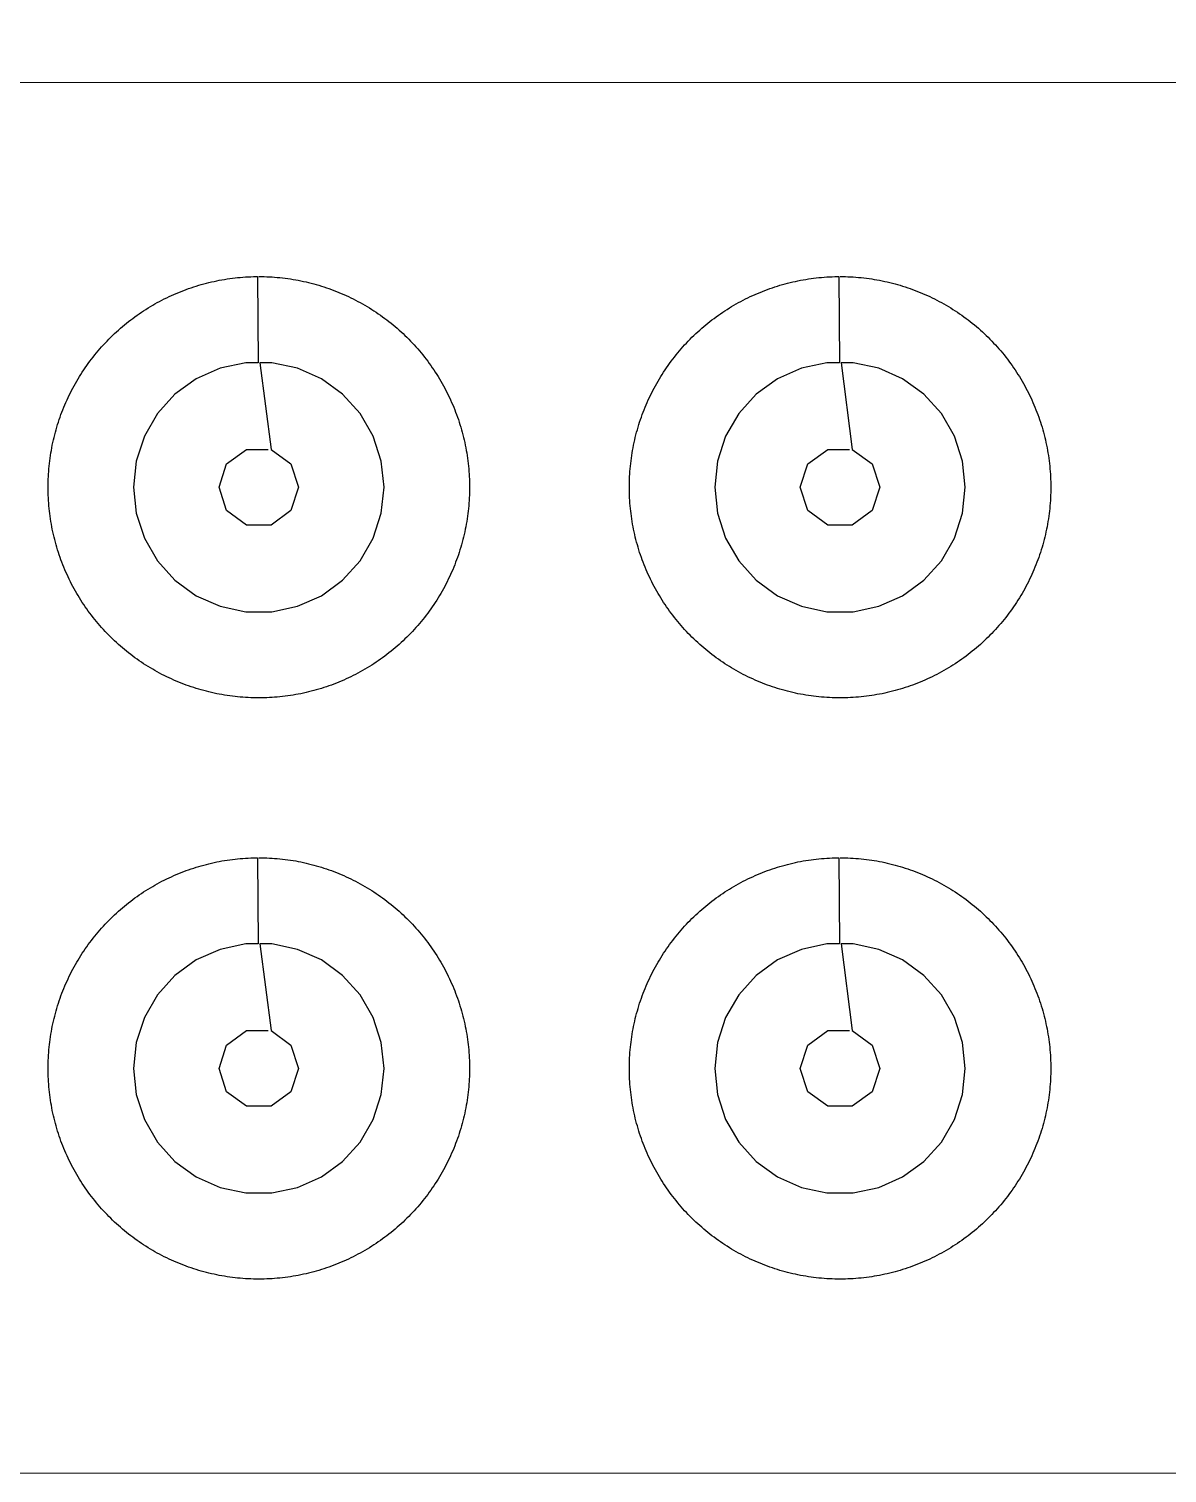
# Model space of a CAD drawing. Header units: millimetres. Extents: x 125 to 379, y 147 to 312.
# Drawn here: x 170.6 to 237.2, y 147.4 to 231.9 of the extents above; entities that cross this region are included whole.
import ezdxf

# ---------------------------------------------------------------- set-up
doc = ezdxf.new("R2010")
doc.units = ezdxf.units.MM
doc.layers.add('TOP_Full_CutOut_90', color=7, linetype='Continuous')
doc.layers.add('TOP_Full_CutOut_90_1', color=7, linetype='Continuous', lineweight=18)

msp = doc.modelspace()

# ---------------------------------------------------------------- linework, layer by layer
at = {"layer": 'TOP_Full_CutOut_90'}
for points in [[(184.046033, 217.378941), (184.20091, 217.377968), (184.355762, 217.375049), (184.510565, 217.370184), (184.665295, 217.363374), (184.819927, 217.354621), (184.974436, 217.343925), (185.128799, 217.331288), (185.282992, 217.316713), (185.436988, 217.300201), (185.590766, 217.281755), (185.744299, 217.261378), (185.897564, 217.239074), (186.050537, 217.214846), (186.203193, 217.188697), (186.355508, 217.160632), (186.507459, 217.130655), (186.659021, 217.098771), (186.810171, 217.064985), (186.960884, 217.029302), (187.111136, 216.991729), (187.260905, 216.95227), (187.410166, 216.910932), (187.558896, 216.867722), (187.707071, 216.822647), (187.854668, 216.775713), (188.001663, 216.726928), (188.148034, 216.6763), (188.293758, 216.623836), (188.43881, 216.569545), (188.583169, 216.513436), (188.726811, 216.455518), (188.869714, 216.395799), (189.011855, 216.334289), (189.153213, 216.270997), (189.293763, 216.205935), (189.433485, 216.139111), (189.572357, 216.070537), (189.710355, 216.000223), (189.847459, 215.928181), (189.983648, 215.854421), (190.118898, 215.778956), (190.253189, 215.701797), (190.386501, 215.622957), (190.518811, 215.542448), (190.650099, 215.460283), (190.780344, 215.376474), (190.909525, 215.291036), (191.037623, 215.203981), (191.164617, 215.115323), (191.290487, 215.025076), (191.415212, 214.933254), (191.538774, 214.839873), (191.661153, 214.744946), (191.78233, 214.648489), (191.902284, 214.550517), (192.020998, 214.451045), (192.138453, 214.35009), (192.25463, 214.247666), (192.36951, 214.14379), (192.483077, 214.03848), (192.59531, 213.93175), (192.706194, 213.823618), (192.815711, 213.714102), (192.923842, 213.603218), (193.030572, 213.490984), (193.135883, 213.377418), (193.239758, 213.262538), (193.342182, 213.146361), (193.443137, 213.028906), (193.542609, 212.910192), (193.640581, 212.790237), (193.737038, 212.669061), (193.831965, 212.546682), (193.925347, 212.42312), (194.017168, 212.298394), (194.107415, 212.172525), (194.196073, 212.045531), (194.283128, 211.917433), (194.368567, 211.788252), (194.452375, 211.658006), (194.53454, 211.526719), (194.61505, 211.394408), (194.69389, 211.261097), (194.771048, 211.126806), (194.846513, 210.991555), (194.920273, 210.855367), (194.992315, 210.718263), (195.062629, 210.580264), (195.131203, 210.441393), (195.198027, 210.301671), (195.26309, 210.16112), (195.326381, 210.019763), (195.387891, 209.877622), (195.44761, 209.734719), (195.505529, 209.591076), (195.561638, 209.446718), (195.615928, 209.301665), (195.668392, 209.155942), (195.71902, 209.009571), (195.767805, 208.862576), (195.814739, 208.714979), (195.859815, 208.566804), (195.903025, 208.418074), (195.944362, 208.268813), (195.983821, 208.119044), (196.021395, 207.968791), (196.057077, 207.818078), (196.090863, 207.666929), (196.122747, 207.515367), (196.152724, 207.363416), (196.180789, 207.2111), (196.206938, 207.058444), (196.231166, 206.905472), (196.253471, 206.752207), (196.273847, 206.598673), (196.292293, 206.444896), (196.308805, 206.290899), (196.32338, 206.136707), (196.336017, 205.982344), (196.346713, 205.827834), (196.355466, 205.673202), (196.362276, 205.518473), (196.367141, 205.36367), (196.37006, 205.208818), (196.371033, 205.053941), (196.371033, 205.053941), (196.37006, 204.899065), (196.367141, 204.744213), (196.362276, 204.58941), (196.355466, 204.43468), (196.346713, 204.280048), (196.336017, 204.125538), (196.32338, 203.971175), (196.308805, 203.816983), (196.292293, 203.662986), (196.273847, 203.509209), (196.253471, 203.355676), (196.231166, 203.202411), (196.206938, 203.049438), (196.180789, 202.896782), (196.152724, 202.744467), (196.122747, 202.592516), (196.090863, 202.440954), (196.057077, 202.289804), (196.021395, 202.139091), (195.983821, 201.988838), (195.944362, 201.83907), (195.903025, 201.689809), (195.859815, 201.541079), (195.814739, 201.392904), (195.767805, 201.245307), (195.71902, 201.098311), (195.668392, 200.95194), (195.615928, 200.806217), (195.561638, 200.661165), (195.505529, 200.516806), (195.44761, 200.373164), (195.387891, 200.230261), (195.326381, 200.088119), (195.26309, 199.946762), (195.198027, 199.806211), (195.131203, 199.666489), (195.062629, 199.527618), (194.992315, 199.389619), (194.920273, 199.252515), (194.846513, 199.116327), (194.771048, 198.981077), (194.69389, 198.846785), (194.61505, 198.713474), (194.53454, 198.581164), (194.452375, 198.449876), (194.368567, 198.319631), (194.283128, 198.190449), (194.196073, 198.062351), (194.107415, 197.935358), (194.017168, 197.809488), (193.925347, 197.684762), (193.831965, 197.5612), (193.737038, 197.438822), (193.640581, 197.317645), (193.542609, 197.197691), (193.443137, 197.078977), (193.342182, 196.961522), (193.239758, 196.845345), (193.135883, 196.730464), (193.030572, 196.616898), (192.923842, 196.504664), (192.815711, 196.39378), (192.706194, 196.284264), (192.59531, 196.176133), (192.483077, 196.069403), (192.36951, 195.964092), (192.25463, 195.860217), (192.138453, 195.757793), (192.020998, 195.656837), (191.902284, 195.557366), (191.78233, 195.459393), (191.661153, 195.362936), (191.538774, 195.26801), (191.415212, 195.174628), (191.290487, 195.082807), (191.164617, 194.99256), (191.037623, 194.903902), (190.909525, 194.816847), (190.780344, 194.731408), (190.650099, 194.6476), (190.518811, 194.565434), (190.386501, 194.484925), (190.253189, 194.406085), (190.118898, 194.328926), (189.983648, 194.253461), (189.847459, 194.179702), (189.710355, 194.10766), (189.572357, 194.037346), (189.433485, 193.968772), (189.293763, 193.901948), (189.153213, 193.836885), (189.011855, 193.773594), (188.869714, 193.712084), (188.726811, 193.652365), (188.583169, 193.594446), (188.43881, 193.538337), (188.293758, 193.484046), (188.148034, 193.431583), (188.001663, 193.380955), (187.854668, 193.33217), (187.707071, 193.285236), (187.558896, 193.24016), (187.410166, 193.19695), (187.260905, 193.155613), (187.111136, 193.116154), (186.960884, 193.07858), (186.810171, 193.042898), (186.659021, 193.009112), (186.507459, 192.977228), (186.355508, 192.947251), (186.203193, 192.919186), (186.050537, 192.893037), (185.897564, 192.868808), (185.744299, 192.846504), (185.590766, 192.826128), (185.436988, 192.807682), (185.282992, 192.79117), (185.128799, 192.776595), (184.974436, 192.763958), (184.819927, 192.753262), (184.665295, 192.744508), (184.510565, 192.737698), (184.355762, 192.732834), (184.20091, 192.729914), (184.046033, 192.728941), (183.891157, 192.729914), (183.736305, 192.732834), (183.581502, 192.737698), (183.426772, 192.744508), (183.27214, 192.753262), (183.117631, 192.763958), (182.963267, 192.776595), (182.809075, 192.79117), (182.655079, 192.807682), (182.501301, 192.826128), (182.347768, 192.846504), (182.194503, 192.868808), (182.04153, 192.893037), (181.888874, 192.919186), (181.736559, 192.947251), (181.584608, 192.977228), (181.433046, 193.009112), (181.281896, 193.042898), (181.131183, 193.07858), (180.980931, 193.116154), (180.831162, 193.155613), (180.681901, 193.19695), (180.533171, 193.24016), (180.384996, 193.285236), (180.237399, 193.33217), (180.090403, 193.380955), (179.944033, 193.431583), (179.798309, 193.484046), (179.653257, 193.538337), (179.508898, 193.594446), (179.365256, 193.652365), (179.222353, 193.712084), (179.080212, 193.773594), (178.938854, 193.836885), (178.798304, 193.901948), (178.658582, 193.968772), (178.51971, 194.037346), (178.381712, 194.10766), (178.244608, 194.179702), (178.108419, 194.253461), (177.973169, 194.328926), (177.838878, 194.406085), (177.705566, 194.484925), (177.573256, 194.565434), (177.441968, 194.6476), (177.311723, 194.731408), (177.182541, 194.816847), (177.054444, 194.903902), (176.92745, 194.99256), (176.80158, 195.082807), (176.676855, 195.174628), (176.553293, 195.26801), (176.430914, 195.362936), (176.309737, 195.459393), (176.189783, 195.557366), (176.071069, 195.656837), (175.953614, 195.757793), (175.837437, 195.860217), (175.722557, 195.964092), (175.60899, 196.069403), (175.496756, 196.176133), (175.385873, 196.284264), (175.276356, 196.39378), (175.168225, 196.504664), (175.061495, 196.616898), (174.956184, 196.730464), (174.852309, 196.845345), (174.749885, 196.961522), (174.64893, 197.078977), (174.549458, 197.197691), (174.451486, 197.317645), (174.355029, 197.438822), (174.260102, 197.5612), (174.16672, 197.684762), (174.074899, 197.809488), (173.984652, 197.935358), (173.895994, 198.062351), (173.808939, 198.190449), (173.7235, 198.319631), (173.639692, 198.449876), (173.557526, 198.581164), (173.477017, 198.713474), (173.398177, 198.846785), (173.321019, 198.981077), (173.245554, 199.116327), (173.171794, 199.252515), (173.099752, 199.389619), (173.029438, 199.527618), (172.960864, 199.666489), (172.89404, 199.806211), (172.828977, 199.946762), (172.765686, 200.088119), (172.704176, 200.230261), (172.644457, 200.373164), (172.586538, 200.516806), (172.530429, 200.661165), (172.476139, 200.806217), (172.423675, 200.95194), (172.373047, 201.098311), (172.324262, 201.245307), (172.277328, 201.392904), (172.232252, 201.541079), (172.189042, 201.689809), (172.147705, 201.83907), (172.108246, 201.988838), (172.070672, 202.139091), (172.03499, 202.289804), (172.001204, 202.440954), (171.96932, 202.592516), (171.939343, 202.744467), (171.911278, 202.896782), (171.885129, 203.049438), (171.860901, 203.202411), (171.838596, 203.355676), (171.81822, 203.509209), (171.799774, 203.662986), (171.783262, 203.816983), (171.768687, 203.971175), (171.75605, 204.125538), (171.745354, 204.280048), (171.7366, 204.43468), (171.729791, 204.58941), (171.724926, 204.744213), (171.722007, 204.899065), (171.721033, 205.053941), (171.722007, 205.208818), (171.724926, 205.36367), (171.729791, 205.518473), (171.7366, 205.673202), (171.745354, 205.827834), (171.75605, 205.982344), (171.768687, 206.136707), (171.783262, 206.290899), (171.799774, 206.444896), (171.81822, 206.598673), (171.838596, 206.752207), (171.860901, 206.905472), (171.885129, 207.058444), (171.911278, 207.2111), (171.939343, 207.363416), (171.96932, 207.515367), (172.001204, 207.666929), (172.03499, 207.818078), (172.070672, 207.968791), (172.108246, 208.119044), (172.147705, 208.268813), (172.189042, 208.418074), (172.232252, 208.566804), (172.277328, 208.714979), (172.324262, 208.862576), (172.373047, 209.009571), (172.423675, 209.155942), (172.476139, 209.301665), (172.530429, 209.446718), (172.586538, 209.591076), (172.644457, 209.734719), (172.704176, 209.877622), (172.765686, 210.019763), (172.828977, 210.16112), (172.89404, 210.301671), (172.960864, 210.441393), (173.029438, 210.580264), (173.099752, 210.718263), (173.171794, 210.855367), (173.245554, 210.991555), (173.321019, 211.126806), (173.398177, 211.261097), (173.477017, 211.394408), (173.557526, 211.526719), (173.639692, 211.658006), (173.7235, 211.788252), (173.808939, 211.917433), (173.895994, 212.045531), (173.984652, 212.172525), (174.074899, 212.298394), (174.16672, 212.42312), (174.260102, 212.546682), (174.355029, 212.669061), (174.451486, 212.790237), (174.549458, 212.910192), (174.64893, 213.028906), (174.749885, 213.146361), (174.852309, 213.262538), (174.956184, 213.377418), (175.061495, 213.490984), (175.168225, 213.603218), (175.276356, 213.714102), (175.385873, 213.823618), (175.496756, 213.93175), (175.60899, 214.03848), (175.722557, 214.14379), (175.837437, 214.247666), (175.953614, 214.35009), (176.071069, 214.451045), (176.189783, 214.550517), (176.309737, 214.648489), (176.430914, 214.744946), (176.553293, 214.839873), (176.676855, 214.933254), (176.80158, 215.025076), (176.92745, 215.115323), (177.054444, 215.203981), (177.182541, 215.291036), (177.311723, 215.376474), (177.441968, 215.460283), (177.573256, 215.542448), (177.705566, 215.622957), (177.838878, 215.701797), (177.973169, 215.778956), (178.108419, 215.854421), (178.244608, 215.928181), (178.381712, 216.000223), (178.51971, 216.070537), (178.658582, 216.139111), (178.798304, 216.205935), (178.938854, 216.270997), (179.080212, 216.334289), (179.222353, 216.395799), (179.365256, 216.455518), (179.508898, 216.513436), (179.653257, 216.569545), (179.798309, 216.623836), (179.944033, 216.6763), (180.090403, 216.726928), (180.237399, 216.775713), (180.384996, 216.822647), (180.533171, 216.867722), (180.681901, 216.910932), (180.831162, 216.95227), (180.980931, 216.991729), (181.131183, 217.029302), (181.281896, 217.064985), (181.433046, 217.098771), (181.584608, 217.130655), (181.736559, 217.160632), (181.888874, 217.188697), (182.04153, 217.214846), (182.194503, 217.239074), (182.347768, 217.261378), (182.501301, 217.281755), (182.655079, 217.300201), (182.809075, 217.316713), (182.963267, 217.331288), (183.117631, 217.343925), (183.27214, 217.354621), (183.426772, 217.363374), (183.581502, 217.370184), (183.736305, 217.375049), (183.891157, 217.377968), (183.968595, 217.378455), (184.007184, 212.338814), (183.280362, 212.338814), (181.782484, 212.02043), (180.383533, 211.397577), (179.144652, 210.497477), (178.119984, 209.359468), (177.354313, 208.033287), (176.881102, 206.576894), (176.721033, 205.053941), (176.881102, 203.530988), (177.354313, 202.074595), (178.119984, 200.748414), (179.144652, 199.610405), (180.383533, 198.710305), (181.782484, 198.087452), (183.280362, 197.769068), (184.811704, 197.769068), (186.309583, 198.087452), (187.708533, 198.710305), (188.947415, 199.610405), (189.972083, 200.748414), (190.737754, 202.074595), (191.210965, 203.530988), (191.371033, 205.053941), (191.371033, 205.053941), (191.210965, 206.576894), (190.737754, 208.033287), (189.972083, 209.359468), (188.947415, 210.497477), (187.708533, 211.397577), (186.309583, 212.02043), (184.811704, 212.338814), (184.111947, 212.337631), (184.764498, 207.265148), (185.926998, 206.420542), (186.371033, 205.053941), (186.371033, 205.053941), (185.926998, 203.687341), (184.764498, 202.842735), (183.327569, 202.842735), (182.165069, 203.687341), (181.721033, 205.053941), (182.165069, 206.420542), (183.327569, 207.265148), (184.595752, 207.265148)], [(218.046033, 217.378941), (218.20091, 217.377968), (218.355762, 217.375049), (218.510565, 217.370184), (218.665295, 217.363374), (218.819927, 217.354621), (218.974436, 217.343925), (219.128799, 217.331288), (219.282992, 217.316713), (219.436988, 217.300201), (219.590766, 217.281755), (219.744299, 217.261378), (219.897564, 217.239074), (220.050537, 217.214846), (220.203193, 217.188697), (220.355508, 217.160632), (220.507459, 217.130655), (220.659021, 217.098771), (220.810171, 217.064985), (220.960884, 217.029302), (221.111136, 216.991729), (221.260905, 216.95227), (221.410166, 216.910932), (221.558896, 216.867722), (221.707071, 216.822647), (221.854668, 216.775713), (222.001663, 216.726928), (222.148034, 216.6763), (222.293758, 216.623836), (222.43881, 216.569545), (222.583169, 216.513436), (222.726811, 216.455518), (222.869714, 216.395799), (223.011855, 216.334289), (223.153213, 216.270997), (223.293763, 216.205935), (223.433485, 216.139111), (223.572357, 216.070537), (223.710355, 216.000223), (223.847459, 215.928181), (223.983648, 215.854421), (224.118898, 215.778956), (224.253189, 215.701797), (224.386501, 215.622957), (224.518811, 215.542448), (224.650099, 215.460283), (224.780344, 215.376474), (224.909525, 215.291036), (225.037623, 215.203981), (225.164617, 215.115323), (225.290487, 215.025076), (225.415212, 214.933254), (225.538774, 214.839873), (225.661153, 214.744946), (225.78233, 214.648489), (225.902284, 214.550517), (226.020998, 214.451045), (226.138453, 214.35009), (226.25463, 214.247666), (226.36951, 214.14379), (226.483077, 214.03848), (226.59531, 213.93175), (226.706194, 213.823618), (226.815711, 213.714102), (226.923842, 213.603218), (227.030572, 213.490984), (227.135883, 213.377418), (227.239758, 213.262538), (227.342182, 213.146361), (227.443137, 213.028906), (227.542609, 212.910192), (227.640581, 212.790237), (227.737038, 212.669061), (227.831965, 212.546682), (227.925347, 212.42312), (228.017168, 212.298394), (228.107415, 212.172525), (228.196073, 212.045531), (228.283128, 211.917433), (228.368567, 211.788252), (228.452375, 211.658006), (228.53454, 211.526719), (228.61505, 211.394408), (228.69389, 211.261097), (228.771048, 211.126806), (228.846513, 210.991555), (228.920273, 210.855367), (228.992315, 210.718263), (229.062629, 210.580264), (229.131203, 210.441393), (229.198027, 210.301671), (229.26309, 210.16112), (229.326381, 210.019763), (229.387891, 209.877622), (229.44761, 209.734719), (229.505529, 209.591076), (229.561638, 209.446718), (229.615928, 209.301665), (229.668392, 209.155942), (229.71902, 209.009571), (229.767805, 208.862576), (229.814739, 208.714979), (229.859815, 208.566804), (229.903025, 208.418074), (229.944362, 208.268813), (229.983821, 208.119044), (230.021395, 207.968791), (230.057077, 207.818078), (230.090863, 207.666929), (230.122747, 207.515367), (230.152724, 207.363416), (230.180789, 207.2111), (230.206938, 207.058444), (230.231166, 206.905472), (230.253471, 206.752207), (230.273847, 206.598673), (230.292293, 206.444896), (230.308805, 206.290899), (230.32338, 206.136707), (230.336017, 205.982344), (230.346713, 205.827834), (230.355466, 205.673202), (230.362276, 205.518473), (230.367141, 205.36367), (230.37006, 205.208818), (230.371033, 205.053941), (230.371033, 205.053941), (230.37006, 204.899065), (230.367141, 204.744213), (230.362276, 204.58941), (230.355466, 204.43468), (230.346713, 204.280048), (230.336017, 204.125538), (230.32338, 203.971175), (230.308805, 203.816983), (230.292293, 203.662986), (230.273847, 203.509209), (230.253471, 203.355676), (230.231166, 203.202411), (230.206938, 203.049438), (230.180789, 202.896782), (230.152724, 202.744467), (230.122747, 202.592516), (230.090863, 202.440954), (230.057077, 202.289804), (230.021395, 202.139091), (229.983821, 201.988838), (229.944362, 201.83907), (229.903025, 201.689809), (229.859815, 201.541079), (229.814739, 201.392904), (229.767805, 201.245307), (229.71902, 201.098311), (229.668392, 200.95194), (229.615928, 200.806217), (229.561638, 200.661165), (229.505529, 200.516806), (229.44761, 200.373164), (229.387891, 200.230261), (229.326381, 200.088119), (229.26309, 199.946762), (229.198027, 199.806211), (229.131203, 199.666489), (229.062629, 199.527618), (228.992315, 199.389619), (228.920273, 199.252515), (228.846513, 199.116327), (228.771048, 198.981077), (228.69389, 198.846785), (228.61505, 198.713474), (228.53454, 198.581164), (228.452375, 198.449876), (228.368567, 198.319631), (228.283128, 198.190449), (228.196073, 198.062351), (228.107415, 197.935358), (228.017168, 197.809488), (227.925347, 197.684762), (227.831965, 197.5612), (227.737038, 197.438822), (227.640581, 197.317645), (227.542609, 197.197691), (227.443137, 197.078977), (227.342182, 196.961522), (227.239758, 196.845345), (227.135883, 196.730464), (227.030572, 196.616898), (226.923842, 196.504664), (226.815711, 196.39378), (226.706194, 196.284264), (226.59531, 196.176133), (226.483077, 196.069403), (226.36951, 195.964092), (226.25463, 195.860217), (226.138453, 195.757793), (226.020998, 195.656837), (225.902284, 195.557366), (225.78233, 195.459393), (225.661153, 195.362936), (225.538774, 195.26801), (225.415212, 195.174628), (225.290487, 195.082807), (225.164617, 194.99256), (225.037623, 194.903902), (224.909525, 194.816847), (224.780344, 194.731408), (224.650099, 194.6476), (224.518811, 194.565434), (224.386501, 194.484925), (224.253189, 194.406085), (224.118898, 194.328926), (223.983648, 194.253461), (223.847459, 194.179702), (223.710355, 194.10766), (223.572357, 194.037346), (223.433485, 193.968772), (223.293763, 193.901948), (223.153213, 193.836885), (223.011855, 193.773594), (222.869714, 193.712084), (222.726811, 193.652365), (222.583169, 193.594446), (222.43881, 193.538337), (222.293758, 193.484046), (222.148034, 193.431583), (222.001663, 193.380955), (221.854668, 193.33217), (221.707071, 193.285236), (221.558896, 193.24016), (221.410166, 193.19695), (221.260905, 193.155613), (221.111136, 193.116154), (220.960884, 193.07858), (220.810171, 193.042898), (220.659021, 193.009112), (220.507459, 192.977228), (220.355508, 192.947251), (220.203193, 192.919186), (220.050537, 192.893037), (219.897564, 192.868808), (219.744299, 192.846504), (219.590766, 192.826128), (219.436988, 192.807682), (219.282992, 192.79117), (219.128799, 192.776595), (218.974436, 192.763958), (218.819927, 192.753262), (218.665295, 192.744508), (218.510565, 192.737698), (218.355762, 192.732834), (218.20091, 192.729914), (218.046033, 192.728941), (217.891157, 192.729914), (217.736305, 192.732834), (217.581502, 192.737698), (217.426772, 192.744508), (217.27214, 192.753262), (217.117631, 192.763958), (216.963267, 192.776595), (216.809075, 192.79117), (216.655079, 192.807682), (216.501301, 192.826128), (216.347768, 192.846504), (216.194503, 192.868808), (216.04153, 192.893037), (215.888874, 192.919186), (215.736559, 192.947251), (215.584608, 192.977228), (215.433046, 193.009112), (215.281896, 193.042898), (215.131183, 193.07858), (214.980931, 193.116154), (214.831162, 193.155613), (214.681901, 193.19695), (214.533171, 193.24016), (214.384996, 193.285236), (214.237399, 193.33217), (214.090403, 193.380955), (213.944033, 193.431583), (213.798309, 193.484046), (213.653257, 193.538337), (213.508898, 193.594446), (213.365256, 193.652365), (213.222353, 193.712084), (213.080212, 193.773594), (212.938854, 193.836885), (212.798304, 193.901948), (212.658582, 193.968772), (212.51971, 194.037346), (212.381712, 194.10766), (212.244608, 194.179702), (212.108419, 194.253461), (211.973169, 194.328926), (211.838878, 194.406085), (211.705566, 194.484925), (211.573256, 194.565434), (211.441968, 194.6476), (211.311723, 194.731408), (211.182541, 194.816847), (211.054444, 194.903902), (210.92745, 194.99256), (210.80158, 195.082807), (210.676855, 195.174628), (210.553293, 195.26801), (210.430914, 195.362936), (210.309737, 195.459393), (210.189783, 195.557366), (210.071069, 195.656837), (209.953614, 195.757793), (209.837437, 195.860217), (209.722557, 195.964092), (209.60899, 196.069403), (209.496756, 196.176133), (209.385873, 196.284264), (209.276356, 196.39378), (209.168225, 196.504664), (209.061495, 196.616898), (208.956184, 196.730464), (208.852309, 196.845345), (208.749885, 196.961522), (208.64893, 197.078977), (208.549458, 197.197691), (208.451486, 197.317645), (208.355029, 197.438822), (208.260102, 197.5612), (208.16672, 197.684762), (208.074899, 197.809488), (207.984652, 197.935358), (207.895994, 198.062351), (207.808939, 198.190449), (207.7235, 198.319631), (207.639692, 198.449876), (207.557526, 198.581164), (207.477017, 198.713474), (207.398177, 198.846785), (207.321019, 198.981077), (207.245554, 199.116327), (207.171794, 199.252515), (207.099752, 199.389619), (207.029438, 199.527618), (206.960864, 199.666489), (206.89404, 199.806211), (206.828977, 199.946762), (206.765686, 200.088119), (206.704176, 200.230261), (206.644457, 200.373164), (206.586538, 200.516806), (206.530429, 200.661165), (206.476139, 200.806217), (206.423675, 200.95194), (206.373047, 201.098311), (206.324262, 201.245307), (206.277328, 201.392904), (206.232252, 201.541079), (206.189042, 201.689809), (206.147705, 201.83907), (206.108246, 201.988838), (206.070672, 202.139091), (206.03499, 202.289804), (206.001204, 202.440954), (205.96932, 202.592516), (205.939343, 202.744467), (205.911278, 202.896782), (205.885129, 203.049438), (205.860901, 203.202411), (205.838596, 203.355676), (205.81822, 203.509209), (205.799774, 203.662986), (205.783262, 203.816983), (205.768687, 203.971175), (205.75605, 204.125538), (205.745354, 204.280048), (205.7366, 204.43468), (205.729791, 204.58941), (205.724926, 204.744213), (205.722007, 204.899065), (205.721033, 205.053941), (205.722007, 205.208818), (205.724926, 205.36367), (205.729791, 205.518473), (205.7366, 205.673202), (205.745354, 205.827834), (205.75605, 205.982344), (205.768687, 206.136707), (205.783262, 206.290899), (205.799774, 206.444896), (205.81822, 206.598673), (205.838596, 206.752207), (205.860901, 206.905472), (205.885129, 207.058444), (205.911278, 207.2111), (205.939343, 207.363416), (205.96932, 207.515367), (206.001204, 207.666929), (206.03499, 207.818078), (206.070672, 207.968791), (206.108246, 208.119044), (206.147705, 208.268813), (206.189042, 208.418074), (206.232252, 208.566804), (206.277328, 208.714979), (206.324262, 208.862576), (206.373047, 209.009571), (206.423675, 209.155942), (206.476139, 209.301665), (206.530429, 209.446718), (206.586538, 209.591076), (206.644457, 209.734719), (206.704176, 209.877622), (206.765686, 210.019763), (206.828977, 210.16112), (206.89404, 210.301671), (206.960864, 210.441393), (207.029438, 210.580264), (207.099752, 210.718263), (207.171794, 210.855367), (207.245554, 210.991555), (207.321019, 211.126806), (207.398177, 211.261097), (207.477017, 211.394408), (207.557526, 211.526719), (207.639692, 211.658006), (207.7235, 211.788252), (207.808939, 211.917433), (207.895994, 212.045531), (207.984652, 212.172525), (208.074899, 212.298394), (208.16672, 212.42312), (208.260102, 212.546682), (208.355029, 212.669061), (208.451486, 212.790237), (208.549458, 212.910192), (208.64893, 213.028906), (208.749885, 213.146361), (208.852309, 213.262538), (208.956184, 213.377418), (209.061495, 213.490984), (209.168225, 213.603218), (209.276356, 213.714102), (209.385873, 213.823618), (209.496756, 213.93175), (209.60899, 214.03848), (209.722557, 214.14379), (209.837437, 214.247666), (209.953614, 214.35009), (210.071069, 214.451045), (210.189783, 214.550517), (210.309737, 214.648489), (210.430914, 214.744946), (210.553293, 214.839873), (210.676855, 214.933254), (210.80158, 215.025076), (210.92745, 215.115323), (211.054444, 215.203981), (211.182541, 215.291036), (211.311723, 215.376474), (211.441968, 215.460283), (211.573256, 215.542448), (211.705566, 215.622957), (211.838878, 215.701797), (211.973169, 215.778956), (212.108419, 215.854421), (212.244608, 215.928181), (212.381712, 216.000223), (212.51971, 216.070537), (212.658582, 216.139111), (212.798304, 216.205935), (212.938854, 216.270997), (213.080212, 216.334289), (213.222353, 216.395799), (213.365256, 216.455518), (213.508898, 216.513436), (213.653257, 216.569545), (213.798309, 216.623836), (213.944033, 216.6763), (214.090403, 216.726928), (214.237399, 216.775713), (214.384996, 216.822647), (214.533171, 216.867722), (214.681901, 216.910932), (214.831162, 216.95227), (214.980931, 216.991729), (215.131183, 217.029302), (215.281896, 217.064985), (215.433046, 217.098771), (215.584608, 217.130655), (215.736559, 217.160632), (215.888874, 217.188697), (216.04153, 217.214846), (216.194503, 217.239074), (216.347768, 217.261378), (216.501301, 217.281755), (216.655079, 217.300201), (216.809075, 217.316713), (216.963267, 217.331288), (217.117631, 217.343925), (217.27214, 217.354621), (217.426772, 217.363374), (217.581502, 217.370184), (217.736305, 217.375049), (217.891157, 217.377968), (217.968595, 217.378455), (218.007184, 212.338814), (217.280362, 212.338814), (215.782484, 212.02043), (214.383533, 211.397577), (213.144652, 210.497477), (212.119984, 209.359468), (211.354313, 208.033287), (210.881102, 206.576894), (210.721033, 205.053941), (210.881102, 203.530988), (211.354313, 202.074595), (212.119984, 200.748414), (213.144652, 199.610405), (214.383533, 198.710305), (215.782484, 198.087452), (217.280362, 197.769068), (218.811704, 197.769068), (220.309583, 198.087452), (221.708533, 198.710305), (222.947415, 199.610405), (223.972083, 200.748414), (224.737754, 202.074595), (225.210965, 203.530988), (225.371033, 205.053941), (225.371033, 205.053941), (225.210965, 206.576894), (224.737754, 208.033287), (223.972083, 209.359468), (222.947415, 210.497477), (221.708533, 211.397577), (220.309583, 212.02043), (218.811704, 212.338814), (218.111947, 212.337631), (218.764498, 207.265148), (219.926998, 206.420542), (220.371033, 205.053941), (220.371033, 205.053941), (219.926998, 203.687341), (218.764498, 202.842735), (217.327569, 202.842735), (216.165069, 203.687341), (215.721033, 205.053941), (216.165069, 206.420542), (217.327569, 207.265148), (218.595752, 207.265148)], [(184.046033, 183.378941), (184.20091, 183.377968), (184.355762, 183.375049), (184.510565, 183.370184), (184.665295, 183.363374), (184.819927, 183.354621), (184.974436, 183.343925), (185.128799, 183.331288), (185.282992, 183.316713), (185.436988, 183.300201), (185.590766, 183.281755), (185.744299, 183.261378), (185.897564, 183.239074), (186.050537, 183.214846), (186.203193, 183.188697), (186.355508, 183.160632), (186.507459, 183.130655), (186.659021, 183.098771), (186.810171, 183.064985), (186.960884, 183.029302), (187.111136, 182.991729), (187.260905, 182.95227), (187.410166, 182.910932), (187.558896, 182.867722), (187.707071, 182.822647), (187.854668, 182.775713), (188.001663, 182.726928), (188.148034, 182.6763), (188.293758, 182.623836), (188.43881, 182.569545), (188.583169, 182.513436), (188.726811, 182.455518), (188.869714, 182.395799), (189.011855, 182.334289), (189.153213, 182.270997), (189.293763, 182.205935), (189.433485, 182.139111), (189.572357, 182.070537), (189.710355, 182.000223), (189.847459, 181.928181), (189.983648, 181.854421), (190.118898, 181.778956), (190.253189, 181.701797), (190.386501, 181.622957), (190.518811, 181.542448), (190.650099, 181.460283), (190.780344, 181.376474), (190.909525, 181.291036), (191.037623, 181.203981), (191.164617, 181.115323), (191.290487, 181.025076), (191.415212, 180.933254), (191.538774, 180.839873), (191.661153, 180.744946), (191.78233, 180.648489), (191.902284, 180.550517), (192.020998, 180.451045), (192.138453, 180.35009), (192.25463, 180.247666), (192.36951, 180.14379), (192.483077, 180.03848), (192.59531, 179.93175), (192.706194, 179.823618), (192.815711, 179.714102), (192.923842, 179.603218), (193.030572, 179.490984), (193.135883, 179.377418), (193.239758, 179.262538), (193.342182, 179.146361), (193.443137, 179.028906), (193.542609, 178.910192), (193.640581, 178.790237), (193.737038, 178.669061), (193.831965, 178.546682), (193.925347, 178.42312), (194.017168, 178.298394), (194.107415, 178.172525), (194.196073, 178.045531), (194.283128, 177.917433), (194.368567, 177.788252), (194.452375, 177.658006), (194.53454, 177.526719), (194.61505, 177.394408), (194.69389, 177.261097), (194.771048, 177.126806), (194.846513, 176.991555), (194.920273, 176.855367), (194.992315, 176.718263), (195.062629, 176.580264), (195.131203, 176.441393), (195.198027, 176.301671), (195.26309, 176.16112), (195.326381, 176.019763), (195.387891, 175.877622), (195.44761, 175.734719), (195.505529, 175.591076), (195.561638, 175.446718), (195.615928, 175.301665), (195.668392, 175.155942), (195.71902, 175.009571), (195.767805, 174.862576), (195.814739, 174.714979), (195.859815, 174.566804), (195.903025, 174.418074), (195.944362, 174.268813), (195.983821, 174.119044), (196.021395, 173.968791), (196.057077, 173.818078), (196.090863, 173.666929), (196.122747, 173.515367), (196.152724, 173.363416), (196.180789, 173.2111), (196.206938, 173.058444), (196.231166, 172.905472), (196.253471, 172.752207), (196.273847, 172.598673), (196.292293, 172.444896), (196.308805, 172.290899), (196.32338, 172.136707), (196.336017, 171.982344), (196.346713, 171.827834), (196.355466, 171.673202), (196.362276, 171.518473), (196.367141, 171.36367), (196.37006, 171.208818), (196.371033, 171.053941), (196.371033, 171.053941), (196.37006, 170.899065), (196.367141, 170.744213), (196.362276, 170.58941), (196.355466, 170.43468), (196.346713, 170.280048), (196.336017, 170.125538), (196.32338, 169.971175), (196.308805, 169.816983), (196.292293, 169.662986), (196.273847, 169.509209), (196.253471, 169.355676), (196.231166, 169.202411), (196.206938, 169.049438), (196.180789, 168.896782), (196.152724, 168.744467), (196.122747, 168.592516), (196.090863, 168.440954), (196.057077, 168.289804), (196.021395, 168.139091), (195.983821, 167.988838), (195.944362, 167.83907), (195.903025, 167.689809), (195.859815, 167.541079), (195.814739, 167.392904), (195.767805, 167.245307), (195.71902, 167.098311), (195.668392, 166.95194), (195.615928, 166.806217), (195.561638, 166.661165), (195.505529, 166.516806), (195.44761, 166.373164), (195.387891, 166.230261), (195.326381, 166.088119), (195.26309, 165.946762), (195.198027, 165.806211), (195.131203, 165.666489), (195.062629, 165.527618), (194.992315, 165.389619), (194.920273, 165.252515), (194.846513, 165.116327), (194.771048, 164.981077), (194.69389, 164.846785), (194.61505, 164.713474), (194.53454, 164.581164), (194.452375, 164.449876), (194.368567, 164.319631), (194.283128, 164.190449), (194.196073, 164.062351), (194.107415, 163.935358), (194.017168, 163.809488), (193.925347, 163.684762), (193.831965, 163.5612), (193.737038, 163.438822), (193.640581, 163.317645), (193.542609, 163.197691), (193.443137, 163.078977), (193.342182, 162.961522), (193.239758, 162.845345), (193.135883, 162.730464), (193.030572, 162.616898), (192.923842, 162.504664), (192.815711, 162.39378), (192.706194, 162.284264), (192.59531, 162.176133), (192.483077, 162.069403), (192.36951, 161.964092), (192.25463, 161.860217), (192.138453, 161.757793), (192.020998, 161.656837), (191.902284, 161.557366), (191.78233, 161.459393), (191.661153, 161.362936), (191.538774, 161.26801), (191.415212, 161.174628), (191.290487, 161.082807), (191.164617, 160.99256), (191.037623, 160.903902), (190.909525, 160.816847), (190.780344, 160.731408), (190.650099, 160.6476), (190.518811, 160.565434), (190.386501, 160.484925), (190.253189, 160.406085), (190.118898, 160.328926), (189.983648, 160.253461), (189.847459, 160.179702), (189.710355, 160.10766), (189.572357, 160.037346), (189.433485, 159.968772), (189.293763, 159.901948), (189.153213, 159.836885), (189.011855, 159.773594), (188.869714, 159.712084), (188.726811, 159.652365), (188.583169, 159.594446), (188.43881, 159.538337), (188.293758, 159.484046), (188.148034, 159.431583), (188.001663, 159.380955), (187.854668, 159.33217), (187.707071, 159.285236), (187.558896, 159.24016), (187.410166, 159.19695), (187.260905, 159.155613), (187.111136, 159.116154), (186.960884, 159.07858), (186.810171, 159.042898), (186.659021, 159.009112), (186.507459, 158.977228), (186.355508, 158.947251), (186.203193, 158.919186), (186.050537, 158.893037), (185.897564, 158.868808), (185.744299, 158.846504), (185.590766, 158.826128), (185.436988, 158.807682), (185.282992, 158.79117), (185.128799, 158.776595), (184.974436, 158.763958), (184.819927, 158.753262), (184.665295, 158.744508), (184.510565, 158.737698), (184.355762, 158.732834), (184.20091, 158.729914), (184.046033, 158.728941), (183.891157, 158.729914), (183.736305, 158.732834), (183.581502, 158.737698), (183.426772, 158.744508), (183.27214, 158.753262), (183.117631, 158.763958), (182.963267, 158.776595), (182.809075, 158.79117), (182.655079, 158.807682), (182.501301, 158.826128), (182.347768, 158.846504), (182.194503, 158.868808), (182.04153, 158.893037), (181.888874, 158.919186), (181.736559, 158.947251), (181.584608, 158.977228), (181.433046, 159.009112), (181.281896, 159.042898), (181.131183, 159.07858), (180.980931, 159.116154), (180.831162, 159.155613), (180.681901, 159.19695), (180.533171, 159.24016), (180.384996, 159.285236), (180.237399, 159.33217), (180.090403, 159.380955), (179.944033, 159.431583), (179.798309, 159.484046), (179.653257, 159.538337), (179.508898, 159.594446), (179.365256, 159.652365), (179.222353, 159.712084), (179.080212, 159.773594), (178.938854, 159.836885), (178.798304, 159.901948), (178.658582, 159.968772), (178.51971, 160.037346), (178.381712, 160.10766), (178.244608, 160.179702), (178.108419, 160.253461), (177.973169, 160.328926), (177.838878, 160.406085), (177.705566, 160.484925), (177.573256, 160.565434), (177.441968, 160.6476), (177.311723, 160.731408), (177.182541, 160.816847), (177.054444, 160.903902), (176.92745, 160.99256), (176.80158, 161.082807), (176.676855, 161.174628), (176.553293, 161.26801), (176.430914, 161.362936), (176.309737, 161.459393), (176.189783, 161.557366), (176.071069, 161.656837), (175.953614, 161.757793), (175.837437, 161.860217), (175.722557, 161.964092), (175.60899, 162.069403), (175.496756, 162.176133), (175.385873, 162.284264), (175.276356, 162.39378), (175.168225, 162.504664), (175.061495, 162.616898), (174.956184, 162.730464), (174.852309, 162.845345), (174.749885, 162.961522), (174.64893, 163.078977), (174.549458, 163.197691), (174.451486, 163.317645), (174.355029, 163.438822), (174.260102, 163.5612), (174.16672, 163.684762), (174.074899, 163.809488), (173.984652, 163.935358), (173.895994, 164.062351), (173.808939, 164.190449), (173.7235, 164.319631), (173.639692, 164.449876), (173.557526, 164.581164), (173.477017, 164.713474), (173.398177, 164.846785), (173.321019, 164.981077), (173.245554, 165.116327), (173.171794, 165.252515), (173.099752, 165.389619), (173.029438, 165.527618), (172.960864, 165.666489), (172.89404, 165.806211), (172.828977, 165.946762), (172.765686, 166.088119), (172.704176, 166.230261), (172.644457, 166.373164), (172.586538, 166.516806), (172.530429, 166.661165), (172.476139, 166.806217), (172.423675, 166.95194), (172.373047, 167.098311), (172.324262, 167.245307), (172.277328, 167.392904), (172.232252, 167.541079), (172.189042, 167.689809), (172.147705, 167.83907), (172.108246, 167.988838), (172.070672, 168.139091), (172.03499, 168.289804), (172.001204, 168.440954), (171.96932, 168.592516), (171.939343, 168.744467), (171.911278, 168.896782), (171.885129, 169.049438), (171.860901, 169.202411), (171.838596, 169.355676), (171.81822, 169.509209), (171.799774, 169.662986), (171.783262, 169.816983), (171.768687, 169.971175), (171.75605, 170.125538), (171.745354, 170.280048), (171.7366, 170.43468), (171.729791, 170.58941), (171.724926, 170.744213), (171.722007, 170.899065), (171.721033, 171.053941), (171.722007, 171.208818), (171.724926, 171.36367), (171.729791, 171.518473), (171.7366, 171.673202), (171.745354, 171.827834), (171.75605, 171.982344), (171.768687, 172.136707), (171.783262, 172.290899), (171.799774, 172.444896), (171.81822, 172.598673), (171.838596, 172.752207), (171.860901, 172.905472), (171.885129, 173.058444), (171.911278, 173.2111), (171.939343, 173.363416), (171.96932, 173.515367), (172.001204, 173.666929), (172.03499, 173.818078), (172.070672, 173.968791), (172.108246, 174.119044), (172.147705, 174.268813), (172.189042, 174.418074), (172.232252, 174.566804), (172.277328, 174.714979), (172.324262, 174.862576), (172.373047, 175.009571), (172.423675, 175.155942), (172.476139, 175.301665), (172.530429, 175.446718), (172.586538, 175.591076), (172.644457, 175.734719), (172.704176, 175.877622), (172.765686, 176.019763), (172.828977, 176.16112), (172.89404, 176.301671), (172.960864, 176.441393), (173.029438, 176.580264), (173.099752, 176.718263), (173.171794, 176.855367), (173.245554, 176.991555), (173.321019, 177.126806), (173.398177, 177.261097), (173.477017, 177.394408), (173.557526, 177.526719), (173.639692, 177.658006), (173.7235, 177.788252), (173.808939, 177.917433), (173.895994, 178.045531), (173.984652, 178.172525), (174.074899, 178.298394), (174.16672, 178.42312), (174.260102, 178.546682), (174.355029, 178.669061), (174.451486, 178.790237), (174.549458, 178.910192), (174.64893, 179.028906), (174.749885, 179.146361), (174.852309, 179.262538), (174.956184, 179.377418), (175.061495, 179.490984), (175.168225, 179.603218), (175.276356, 179.714102), (175.385873, 179.823618), (175.496756, 179.93175), (175.60899, 180.03848), (175.722557, 180.14379), (175.837437, 180.247666), (175.953614, 180.35009), (176.071069, 180.451045), (176.189783, 180.550517), (176.309737, 180.648489), (176.430914, 180.744946), (176.553293, 180.839873), (176.676855, 180.933254), (176.80158, 181.025076), (176.92745, 181.115323), (177.054444, 181.203981), (177.182541, 181.291036), (177.311723, 181.376474), (177.441968, 181.460283), (177.573256, 181.542448), (177.705566, 181.622957), (177.838878, 181.701797), (177.973169, 181.778956), (178.108419, 181.854421), (178.244608, 181.928181), (178.381712, 182.000223), (178.51971, 182.070537), (178.658582, 182.139111), (178.798304, 182.205935), (178.938854, 182.270997), (179.080212, 182.334289), (179.222353, 182.395799), (179.365256, 182.455518), (179.508898, 182.513436), (179.653257, 182.569545), (179.798309, 182.623836), (179.944033, 182.6763), (180.090403, 182.726928), (180.237399, 182.775713), (180.384996, 182.822647), (180.533171, 182.867722), (180.681901, 182.910932), (180.831162, 182.95227), (180.980931, 182.991729), (181.131183, 183.029302), (181.281896, 183.064985), (181.433046, 183.098771), (181.584608, 183.130655), (181.736559, 183.160632), (181.888874, 183.188697), (182.04153, 183.214846), (182.194503, 183.239074), (182.347768, 183.261378), (182.501301, 183.281755), (182.655079, 183.300201), (182.809075, 183.316713), (182.963267, 183.331288), (183.117631, 183.343925), (183.27214, 183.354621), (183.426772, 183.363374), (183.581502, 183.370184), (183.736305, 183.375049), (183.891157, 183.377968), (183.968595, 183.378455), (184.007184, 178.338814), (183.280362, 178.338814), (181.782484, 178.02043), (180.383533, 177.397577), (179.144652, 176.497477), (178.119984, 175.359468), (177.354313, 174.033287), (176.881102, 172.576894), (176.721033, 171.053941), (176.881102, 169.530988), (177.354313, 168.074595), (178.119984, 166.748414), (179.144652, 165.610405), (180.383533, 164.710305), (181.782484, 164.087452), (183.280362, 163.769068), (184.811704, 163.769068), (186.309583, 164.087452), (187.708533, 164.710305), (188.947415, 165.610405), (189.972083, 166.748414), (190.737754, 168.074595), (191.210965, 169.530988), (191.371033, 171.053941), (191.371033, 171.053941), (191.210965, 172.576894), (190.737754, 174.033287), (189.972083, 175.359468), (188.947415, 176.497477), (187.708533, 177.397577), (186.309583, 178.02043), (184.811704, 178.338814), (184.111947, 178.337631), (184.764498, 173.265148), (185.926998, 172.420542), (186.371033, 171.053941), (186.371033, 171.053941), (185.926998, 169.687341), (184.764498, 168.842735), (183.327569, 168.842735), (182.165069, 169.687341), (181.721033, 171.053941), (182.165069, 172.420542), (183.327569, 173.265148), (184.595752, 173.265148)], [(218.046033, 183.378941), (218.20091, 183.377968), (218.355762, 183.375049), (218.510565, 183.370184), (218.665295, 183.363374), (218.819927, 183.354621), (218.974436, 183.343925), (219.128799, 183.331288), (219.282992, 183.316713), (219.436988, 183.300201), (219.590766, 183.281755), (219.744299, 183.261378), (219.897564, 183.239074), (220.050537, 183.214846), (220.203193, 183.188697), (220.355508, 183.160632), (220.507459, 183.130655), (220.659021, 183.098771), (220.810171, 183.064985), (220.960884, 183.029302), (221.111136, 182.991729), (221.260905, 182.95227), (221.410166, 182.910932), (221.558896, 182.867722), (221.707071, 182.822647), (221.854668, 182.775713), (222.001663, 182.726928), (222.148034, 182.6763), (222.293758, 182.623836), (222.43881, 182.569545), (222.583169, 182.513436), (222.726811, 182.455518), (222.869714, 182.395799), (223.011855, 182.334289), (223.153213, 182.270997), (223.293763, 182.205935), (223.433485, 182.139111), (223.572357, 182.070537), (223.710355, 182.000223), (223.847459, 181.928181), (223.983648, 181.854421), (224.118898, 181.778956), (224.253189, 181.701797), (224.386501, 181.622957), (224.518811, 181.542448), (224.650099, 181.460283), (224.780344, 181.376474), (224.909525, 181.291036), (225.037623, 181.203981), (225.164617, 181.115323), (225.290487, 181.025076), (225.415212, 180.933254), (225.538774, 180.839873), (225.661153, 180.744946), (225.78233, 180.648489), (225.902284, 180.550517), (226.020998, 180.451045), (226.138453, 180.35009), (226.25463, 180.247666), (226.36951, 180.14379), (226.483077, 180.03848), (226.59531, 179.93175), (226.706194, 179.823618), (226.815711, 179.714102), (226.923842, 179.603218), (227.030572, 179.490984), (227.135883, 179.377418), (227.239758, 179.262538), (227.342182, 179.146361), (227.443137, 179.028906), (227.542609, 178.910192), (227.640581, 178.790237), (227.737038, 178.669061), (227.831965, 178.546682), (227.925347, 178.42312), (228.017168, 178.298394), (228.107415, 178.172525), (228.196073, 178.045531), (228.283128, 177.917433), (228.368567, 177.788252), (228.452375, 177.658006), (228.53454, 177.526719), (228.61505, 177.394408), (228.69389, 177.261097), (228.771048, 177.126806), (228.846513, 176.991555), (228.920273, 176.855367), (228.992315, 176.718263), (229.062629, 176.580264), (229.131203, 176.441393), (229.198027, 176.301671), (229.26309, 176.16112), (229.326381, 176.019763), (229.387891, 175.877622), (229.44761, 175.734719), (229.505529, 175.591076), (229.561638, 175.446718), (229.615928, 175.301665), (229.668392, 175.155942), (229.71902, 175.009571), (229.767805, 174.862576), (229.814739, 174.714979), (229.859815, 174.566804), (229.903025, 174.418074), (229.944362, 174.268813), (229.983821, 174.119044), (230.021395, 173.968791), (230.057077, 173.818078), (230.090863, 173.666929), (230.122747, 173.515367), (230.152724, 173.363416), (230.180789, 173.2111), (230.206938, 173.058444), (230.231166, 172.905472), (230.253471, 172.752207), (230.273847, 172.598673), (230.292293, 172.444896), (230.308805, 172.290899), (230.32338, 172.136707), (230.336017, 171.982344), (230.346713, 171.827834), (230.355466, 171.673202), (230.362276, 171.518473), (230.367141, 171.36367), (230.37006, 171.208818), (230.371033, 171.053941), (230.371033, 171.053941), (230.37006, 170.899065), (230.367141, 170.744213), (230.362276, 170.58941), (230.355466, 170.43468), (230.346713, 170.280048), (230.336017, 170.125538), (230.32338, 169.971175), (230.308805, 169.816983), (230.292293, 169.662986), (230.273847, 169.509209), (230.253471, 169.355676), (230.231166, 169.202411), (230.206938, 169.049438), (230.180789, 168.896782), (230.152724, 168.744467), (230.122747, 168.592516), (230.090863, 168.440954), (230.057077, 168.289804), (230.021395, 168.139091), (229.983821, 167.988838), (229.944362, 167.83907), (229.903025, 167.689809), (229.859815, 167.541079), (229.814739, 167.392904), (229.767805, 167.245307), (229.71902, 167.098311), (229.668392, 166.95194), (229.615928, 166.806217), (229.561638, 166.661165), (229.505529, 166.516806), (229.44761, 166.373164), (229.387891, 166.230261), (229.326381, 166.088119), (229.26309, 165.946762), (229.198027, 165.806211), (229.131203, 165.666489), (229.062629, 165.527618), (228.992315, 165.389619), (228.920273, 165.252515), (228.846513, 165.116327), (228.771048, 164.981077), (228.69389, 164.846785), (228.61505, 164.713474), (228.53454, 164.581164), (228.452375, 164.449876), (228.368567, 164.319631), (228.283128, 164.190449), (228.196073, 164.062351), (228.107415, 163.935358), (228.017168, 163.809488), (227.925347, 163.684762), (227.831965, 163.5612), (227.737038, 163.438822), (227.640581, 163.317645), (227.542609, 163.197691), (227.443137, 163.078977), (227.342182, 162.961522), (227.239758, 162.845345), (227.135883, 162.730464), (227.030572, 162.616898), (226.923842, 162.504664), (226.815711, 162.39378), (226.706194, 162.284264), (226.59531, 162.176133), (226.483077, 162.069403), (226.36951, 161.964092), (226.25463, 161.860217), (226.138453, 161.757793), (226.020998, 161.656837), (225.902284, 161.557366), (225.78233, 161.459393), (225.661153, 161.362936), (225.538774, 161.26801), (225.415212, 161.174628), (225.290487, 161.082807), (225.164617, 160.99256), (225.037623, 160.903902), (224.909525, 160.816847), (224.780344, 160.731408), (224.650099, 160.6476), (224.518811, 160.565434), (224.386501, 160.484925), (224.253189, 160.406085), (224.118898, 160.328926), (223.983648, 160.253461), (223.847459, 160.179702), (223.710355, 160.10766), (223.572357, 160.037346), (223.433485, 159.968772), (223.293763, 159.901948), (223.153213, 159.836885), (223.011855, 159.773594), (222.869714, 159.712084), (222.726811, 159.652365), (222.583169, 159.594446), (222.43881, 159.538337), (222.293758, 159.484046), (222.148034, 159.431583), (222.001663, 159.380955), (221.854668, 159.33217), (221.707071, 159.285236), (221.558896, 159.24016), (221.410166, 159.19695), (221.260905, 159.155613), (221.111136, 159.116154), (220.960884, 159.07858), (220.810171, 159.042898), (220.659021, 159.009112), (220.507459, 158.977228), (220.355508, 158.947251), (220.203193, 158.919186), (220.050537, 158.893037), (219.897564, 158.868808), (219.744299, 158.846504), (219.590766, 158.826128), (219.436988, 158.807682), (219.282992, 158.79117), (219.128799, 158.776595), (218.974436, 158.763958), (218.819927, 158.753262), (218.665295, 158.744508), (218.510565, 158.737698), (218.355762, 158.732834), (218.20091, 158.729914), (218.046033, 158.728941), (217.891157, 158.729914), (217.736305, 158.732834), (217.581502, 158.737698), (217.426772, 158.744508), (217.27214, 158.753262), (217.117631, 158.763958), (216.963267, 158.776595), (216.809075, 158.79117), (216.655079, 158.807682), (216.501301, 158.826128), (216.347768, 158.846504), (216.194503, 158.868808), (216.04153, 158.893037), (215.888874, 158.919186), (215.736559, 158.947251), (215.584608, 158.977228), (215.433046, 159.009112), (215.281896, 159.042898), (215.131183, 159.07858), (214.980931, 159.116154), (214.831162, 159.155613), (214.681901, 159.19695), (214.533171, 159.24016), (214.384996, 159.285236), (214.237399, 159.33217), (214.090403, 159.380955), (213.944033, 159.431583), (213.798309, 159.484046), (213.653257, 159.538337), (213.508898, 159.594446), (213.365256, 159.652365), (213.222353, 159.712084), (213.080212, 159.773594), (212.938854, 159.836885), (212.798304, 159.901948), (212.658582, 159.968772), (212.51971, 160.037346), (212.381712, 160.10766), (212.244608, 160.179702), (212.108419, 160.253461), (211.973169, 160.328926), (211.838878, 160.406085), (211.705566, 160.484925), (211.573256, 160.565434), (211.441968, 160.6476), (211.311723, 160.731408), (211.182541, 160.816847), (211.054444, 160.903902), (210.92745, 160.99256), (210.80158, 161.082807), (210.676855, 161.174628), (210.553293, 161.26801), (210.430914, 161.362936), (210.309737, 161.459393), (210.189783, 161.557366), (210.071069, 161.656837), (209.953614, 161.757793), (209.837437, 161.860217), (209.722557, 161.964092), (209.60899, 162.069403), (209.496756, 162.176133), (209.385873, 162.284264), (209.276356, 162.39378), (209.168225, 162.504664), (209.061495, 162.616898), (208.956184, 162.730464), (208.852309, 162.845345), (208.749885, 162.961522), (208.64893, 163.078977), (208.549458, 163.197691), (208.451486, 163.317645), (208.355029, 163.438822), (208.260102, 163.5612), (208.16672, 163.684762), (208.074899, 163.809488), (207.984652, 163.935358), (207.895994, 164.062351), (207.808939, 164.190449), (207.7235, 164.319631), (207.639692, 164.449876), (207.557526, 164.581164), (207.477017, 164.713474), (207.398177, 164.846785), (207.321019, 164.981077), (207.245554, 165.116327), (207.171794, 165.252515), (207.099752, 165.389619), (207.029438, 165.527618), (206.960864, 165.666489), (206.89404, 165.806211), (206.828977, 165.946762), (206.765686, 166.088119), (206.704176, 166.230261), (206.644457, 166.373164), (206.586538, 166.516806), (206.530429, 166.661165), (206.476139, 166.806217), (206.423675, 166.95194), (206.373047, 167.098311), (206.324262, 167.245307), (206.277328, 167.392904), (206.232252, 167.541079), (206.189042, 167.689809), (206.147705, 167.83907), (206.108246, 167.988838), (206.070672, 168.139091), (206.03499, 168.289804), (206.001204, 168.440954), (205.96932, 168.592516), (205.939343, 168.744467), (205.911278, 168.896782), (205.885129, 169.049438), (205.860901, 169.202411), (205.838596, 169.355676), (205.81822, 169.509209), (205.799774, 169.662986), (205.783262, 169.816983), (205.768687, 169.971175), (205.75605, 170.125538), (205.745354, 170.280048), (205.7366, 170.43468), (205.729791, 170.58941), (205.724926, 170.744213), (205.722007, 170.899065), (205.721033, 171.053941), (205.722007, 171.208818), (205.724926, 171.36367), (205.729791, 171.518473), (205.7366, 171.673202), (205.745354, 171.827834), (205.75605, 171.982344), (205.768687, 172.136707), (205.783262, 172.290899), (205.799774, 172.444896), (205.81822, 172.598673), (205.838596, 172.752207), (205.860901, 172.905472), (205.885129, 173.058444), (205.911278, 173.2111), (205.939343, 173.363416), (205.96932, 173.515367), (206.001204, 173.666929), (206.03499, 173.818078), (206.070672, 173.968791), (206.108246, 174.119044), (206.147705, 174.268813), (206.189042, 174.418074), (206.232252, 174.566804), (206.277328, 174.714979), (206.324262, 174.862576), (206.373047, 175.009571), (206.423675, 175.155942), (206.476139, 175.301665), (206.530429, 175.446718), (206.586538, 175.591076), (206.644457, 175.734719), (206.704176, 175.877622), (206.765686, 176.019763), (206.828977, 176.16112), (206.89404, 176.301671), (206.960864, 176.441393), (207.029438, 176.580264), (207.099752, 176.718263), (207.171794, 176.855367), (207.245554, 176.991555), (207.321019, 177.126806), (207.398177, 177.261097), (207.477017, 177.394408), (207.557526, 177.526719), (207.639692, 177.658006), (207.7235, 177.788252), (207.808939, 177.917433), (207.895994, 178.045531), (207.984652, 178.172525), (208.074899, 178.298394), (208.16672, 178.42312), (208.260102, 178.546682), (208.355029, 178.669061), (208.451486, 178.790237), (208.549458, 178.910192), (208.64893, 179.028906), (208.749885, 179.146361), (208.852309, 179.262538), (208.956184, 179.377418), (209.061495, 179.490984), (209.168225, 179.603218), (209.276356, 179.714102), (209.385873, 179.823618), (209.496756, 179.93175), (209.60899, 180.03848), (209.722557, 180.14379), (209.837437, 180.247666), (209.953614, 180.35009), (210.071069, 180.451045), (210.189783, 180.550517), (210.309737, 180.648489), (210.430914, 180.744946), (210.553293, 180.839873), (210.676855, 180.933254), (210.80158, 181.025076), (210.92745, 181.115323), (211.054444, 181.203981), (211.182541, 181.291036), (211.311723, 181.376474), (211.441968, 181.460283), (211.573256, 181.542448), (211.705566, 181.622957), (211.838878, 181.701797), (211.973169, 181.778956), (212.108419, 181.854421), (212.244608, 181.928181), (212.381712, 182.000223), (212.51971, 182.070537), (212.658582, 182.139111), (212.798304, 182.205935), (212.938854, 182.270997), (213.080212, 182.334289), (213.222353, 182.395799), (213.365256, 182.455518), (213.508898, 182.513436), (213.653257, 182.569545), (213.798309, 182.623836), (213.944033, 182.6763), (214.090403, 182.726928), (214.237399, 182.775713), (214.384996, 182.822647), (214.533171, 182.867722), (214.681901, 182.910932), (214.831162, 182.95227), (214.980931, 182.991729), (215.131183, 183.029302), (215.281896, 183.064985), (215.433046, 183.098771), (215.584608, 183.130655), (215.736559, 183.160632), (215.888874, 183.188697), (216.04153, 183.214846), (216.194503, 183.239074), (216.347768, 183.261378), (216.501301, 183.281755), (216.655079, 183.300201), (216.809075, 183.316713), (216.963267, 183.331288), (217.117631, 183.343925), (217.27214, 183.354621), (217.426772, 183.363374), (217.581502, 183.370184), (217.736305, 183.375049), (217.891157, 183.377968), (217.968595, 183.378455), (218.007184, 178.338814), (217.280362, 178.338814), (215.782484, 178.02043), (214.383533, 177.397577), (213.144652, 176.497477), (212.119984, 175.359468), (211.354313, 174.033287), (210.881102, 172.576894), (210.721033, 171.053941), (210.881102, 169.530988), (211.354313, 168.074595), (212.119984, 166.748414), (213.144652, 165.610405), (214.383533, 164.710305), (215.782484, 164.087452), (217.280362, 163.769068), (218.811704, 163.769068), (220.309583, 164.087452), (221.708533, 164.710305), (222.947415, 165.610405), (223.972083, 166.748414), (224.737754, 168.074595), (225.210965, 169.530988), (225.371033, 171.053941), (225.371033, 171.053941), (225.210965, 172.576894), (224.737754, 174.033287), (223.972083, 175.359468), (222.947415, 176.497477), (221.708533, 177.397577), (220.309583, 178.02043), (218.811704, 178.338814), (218.111947, 178.337631), (218.764498, 173.265148), (219.926998, 172.420542), (220.371033, 171.053941), (220.371033, 171.053941), (219.926998, 169.687341), (218.764498, 168.842735), (217.327569, 168.842735), (216.165069, 169.687341), (215.721033, 171.053941), (216.165069, 172.420542), (217.327569, 173.265148), (218.595752, 173.265148)]]:
    msp.add_lwpolyline(points, dxfattribs=at)
at = {"layer": 'TOP_Full_CutOut_90_1'}
msp.add_lwpolyline([(126.371033, 310.078941), (377.721033, 310.078941), (377.721033, 228.728941), (126.371033, 228.728941)], close=True, dxfattribs=at)
msp.add_lwpolyline([(377.721033, 228.728941), (377.721033, 147.378941), (126.371033, 147.378941), (126.371033, 228.728941)], dxfattribs=at)

doc.saveas('drawing.dxf')
